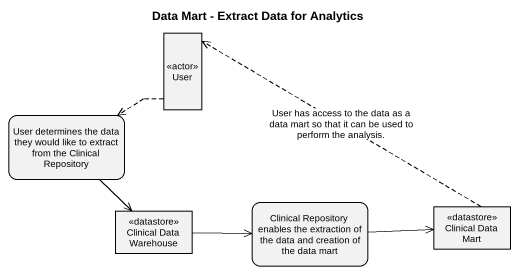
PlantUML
@startuml
title Data Mart - Extract Data for Analytics
hide empty description
state User <<actor>>
state "User determines the data they would like to extract from the Clinical Repository" as User_determines_the_data
state "Clinical Data Warehouse" as Clinical_Data_Warehouse <<datastore>>
state "Clinical Repository enables the extraction of the data and creation of the data mart" as Clinical_Repository_enables
state "Clinical Data Mart" as Clinical_Data_Mart <<datastore>>
User -[dashed]-> User_determines_the_data
User_determines_the_data --> Clinical_Data_Warehouse
Clinical_Data_Warehouse -right-> Clinical_Repository_enables
Clinical_Repository_enables -right-> Clinical_Data_Mart
Clinical_Data_Mart -left[dashed]-> User : User has access to the data as a data mart so that it can be used to perform the analysis.
@enduml
